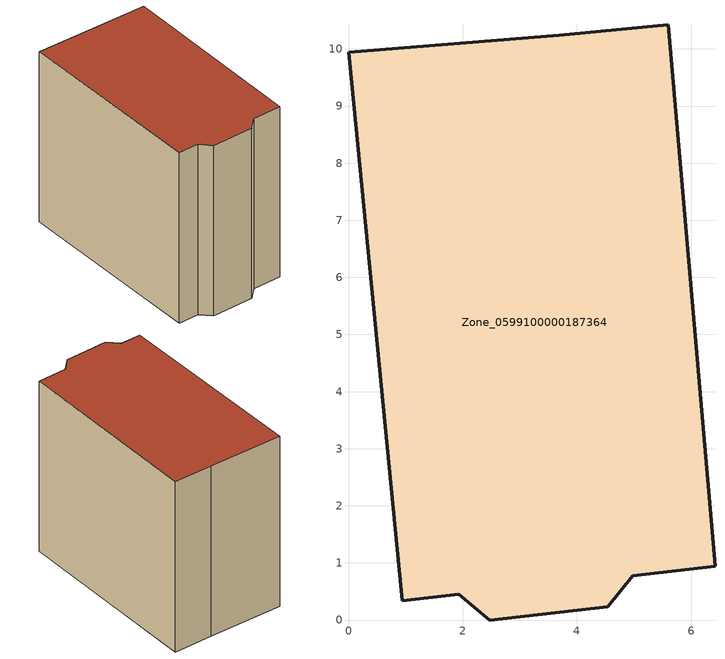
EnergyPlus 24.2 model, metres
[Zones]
Zone_0599100000187364
 floor ground (C_G): 5.6,10.42 6.42,0.94 4.98,0.78 4.54,0.23 2.47,0 1.93,0.45 0.94,0.34 0,9.94 3.69,10.24 z0
 wall outside (C_F): 3.69,10.24 0,9.94 0.94,0.34 1.93,0.45 2.47,0 4.54,0.23 4.98,0.78 6.42,0.94 5.6,10.42 3.69,10.24 z0:8.82
 roof outside (C_R): 6.42,0.94 5.6,10.42 3.69,10.24 0,9.94 0.94,0.34 1.93,0.45 2.47,0 4.54,0.23 4.98,0.78 z8.82
[BUILDING]
Pand.0599100000187364: North Axis=0; Terrain=City; Loads Convergence Tolerance Value=0.04; Temperature Convergence Tolerance Value=0.4; Solar Distribution=FullExterior; Maximum Number of Warmup Days=25; Minimum Number of Warmup Days=1
[Site:Location]
Rotterdam.The.Hague.AP_ZH_NLD Design_Conditions: Latitude=51.96; Longitude=4.45; Time Zone=1; Elevation=-4.5
[SITE:GROUNDTEMPERATURE:BUILDINGSURFACE]
18, 18, 18, 18, 18, 18, 18, 18, 18, 18, 18, 18
[MATERIAL] Thermal Absorptance=0.9; Solar Absorptance=0.7; Visible Absorptance=0.7
Name | Roughness | Thickness | Conductivity | Density | Specific Heat
G.TI.1946 | MediumSmooth | 0.15 | 1 | 540 | 1210
F.TI.1946 | Rough | 0.3 | 0.857143 | 1920 | 840
R.TI.1946 | MediumRough | 0.2 | 0.1 | 1500 | 1000
[CONSTRUCTION]
C_G: G.TI.1946
C_F: F.TI.1946
C_R: R.TI.1946
[ZONE]
Zone_0599100000187364: Type=1; Multiplier=1; Ceiling Height=Autocalculate; Volume=Autocalculate; Floor Area=autocalculate; Part of Total Floor Area=Yes
[ZONEINFILTRATION:DESIGNFLOWRATE]
Infil_Zone_0599100000187364: Zone or ZoneList or Space or SpaceList=Zone_0599100000187364; Schedule=AlwaysOn; Design Flow Rate Calculation Method=Flow/Area; Flow Rate per Floor Area=0.003; Constant Term Coefficient=1; Temperature Term Coefficient=0; Velocity Term Coefficient=0; Velocity Squared Term Coefficient=0
[HVACTEMPLATE:ZONE:IDEALLOADSAIRSYSTEM]
Zone_0599100000187364: Maximum Heating Supply Air Temperature=50; Minimum Cooling Supply Air Temperature=13; Maximum Heating Supply Air Humidity Ratio=0.0156; Minimum Cooling Supply Air Humidity Ratio=0.0077; Heating Limit=NoLimit; Cooling Limit=NoLimit; Dehumidification Control Type=ConstantSensibleHeatRatio; Cooling Sensible Heat Ratio=0.7; Dehumidification Setpoint=60; Humidification Control Type=None; Humidification Setpoint=30; Outdoor Air Method=None; Outdoor Air Flow Rate per Person=0.00944; Outdoor Air Flow Rate per Zone Floor Area=0; Outdoor Air Flow Rate per Zone=0; Demand Controlled Ventilation Type=None; Outdoor Air Economizer Type=NoEconomizer; Heat Recovery Type=None; Sensible Heat Recovery Effectiveness=0.7; Latent Heat Recovery Effectiveness=0.65
[ZONECONTROL:THERMOSTAT]
ThermostatControl_Zone_0599100000187364: Zone or ZoneList=Zone_0599100000187364; Control Type Schedule=DualSetpointControlType; Control 1=Thermostat_Zone_0599100000187364; Temperature Difference Between Cutout And Setpoint=0
[THERMOSTATSETPOINT:DUALSETPOINT]
Thermostat_Zone_0599100000187364: Heating Setpoint Temperature Schedule=HeatingSetpoint_Zone_0599100000187364; Cooling Setpoint Temperature Schedule=CoolingSetpoint_Zone_0599100000187364
[SCHEDULE:COMPACT]
HeatingSetpoint_Zone_0599100000187364: Through: 12/31, For: AllDays, Until: 24:00, 21
CoolingSetpoint_Zone_0599100000187364: Through: 12/31, For: AllDays, Until: 24:00, 24
DualSetpointControlType: Through: 12/31, For: AllDays, Until: 24:00, 4
AlwaysOn: Through: 12/31, For: AllDays, Until: 24:00, 1
